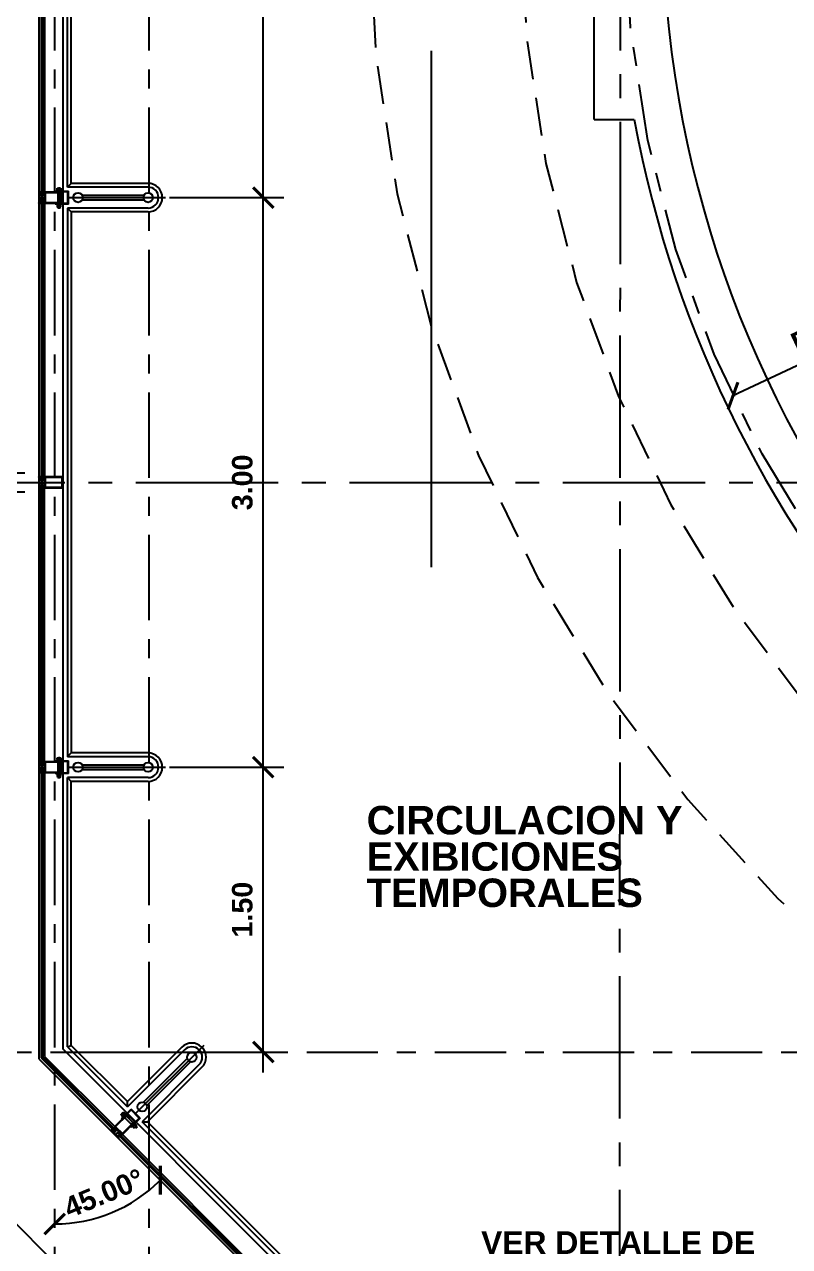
# Model space of a CAD drawing. Extents: x 504.5 to 598.6, y 648.3 to 688.4.
# Drawn here: x 516.09 to 520.12, y 661.04 to 667.48 of the extents above; entities that cross this region are included whole.
import ezdxf

# ---------------------------------------------------------------- set-up
doc = ezdxf.new("R2010")
doc.units = 0
doc.header["$MEASUREMENT"] = 0
doc.linetypes.add('CENTER2', pattern=[1.125, 0.75, -0.125, 0.125, -0.125])
doc.linetypes.add('HIDDEN', pattern=[0.375, 0.25, -0.125])
doc.layers.get('0').update_dxf_attribs({"linetype": 'CONTINUOUS'})
doc.layers.get('DEFPOINTS').update_dxf_attribs({"linetype": 'CONTINUOUS'})
for name, color, linetype in [('2', 1, 'CONTINUOUS'), ('4', 3, 'CONTINUOUS'), ('6', 7, 'CONTINUOUS'), ('EJES', 6, 'CENTER2'), ('paredes', 2, 'CONTINUOUS'), ('pisoplanta', 1, 'CONTINUOUS'), ('PROYECCIONES', 6, 'HIDDEN'), ('texturas', 6, 'CONTINUOUS'), ('ventanas', 1, 'CONTINUOUS'), ('vidrio', 6, 'CONTINUOUS')]:
    doc.layers.add(name, color=color, linetype=linetype)
doc.styles.add('ALR4', font='sanssb__.ttf')
doc.dimstyles.new('1-50', dxfattribs={"dimscale": 0.6, "dimtxt": 0.18, "dimasz": 0.18, "dimexe": 0.18, "dimexo": 0.0625, "dimgap": 0.09, "dimtad": 1, "dimzin": 4, "dimdsep": 46, "dimtxsty": 'Standard', "dimblk1": 'ARCHTICK', "dimblk2": 'ARCHTICK', "dimsah": 1, "dimcen": 0.09, "dimdle": 0.18, "dimclrd": 6, "dimclre": 6, "dimclrt": 1, "dimadec": 0, "dimazin": 0, "dimtfac": 1, "dimtofl": 0, "dimtmove": 0, "dimatfit": 3, "dimldrblk": 'ARCHTICK', "dimfxl": 1, "dimtolj": 1, "dimtzin": 4, "dimarcsym": 0})

# ---------------------------------------------------------------- blocks, each defined once
blk = doc.blocks.new('apoymuro-cortina')
at = {"layer": 'vidrio', "color": 1, "linetype": 'Continuous'}
for p, q in [((0, 0), (-0.0989, 0)), ((0, -0.0574), (0, 0)), ((-0.125, -0.0006), (-0.125, -0.0568)), ((-0.1193, 0), (-0.1244, 0)), ((-0.1244, -0.0574), (-0.1193, -0.0574)), ((-0.122, -0.0096), (-0.122, -0.0032)), ((-0.122, -0.032), (-0.122, -0.0134)), ((-0.0962, -0.032), (-0.122, -0.032)), ((-0.122, -0.0348), (-0.0962, -0.0348)), ((-0.122, -0.044), (-0.122, -0.0348)), ((-0.122, -0.0542), (-0.122, -0.0478)), ((-0.1213, -0.0026), (-0.1199, -0.0026)), ((-0.1199, -0.0102), (-0.1213, -0.0102)), ((-0.1213, -0.0128), (-0.1193, -0.0128)), ((-0.1193, -0.0447), (-0.1213, -0.0447)), ((-0.1213, -0.0472), (-0.1199, -0.0472)), ((-0.1199, -0.0549), (-0.1213, -0.0549)), ((-0.1199, -0.0026), (-0.1199, -0.0038)), ((-0.1199, -0.0089), (-0.1199, -0.0102)), ((-0.1199, -0.0472), (-0.1199, -0.0485)), ((-0.1199, -0.0536), (-0.1199, -0.0549)), ((-0.1186, -0.0038), (-0.1186, -0.0006)), ((-0.1186, -0.0121), (-0.1186, -0.0089)), ((-0.1186, -0.0485), (-0.1186, -0.0453)), ((-0.1186, -0.0568), (-0.1186, -0.0536)), ((-0.0995, -0.0006), (-0.0995, -0.0038)), ((-0.0995, -0.0089), (-0.0995, -0.0121)), ((-0.0995, -0.0453), (-0.0995, -0.0485)), ((-0.0995, -0.0536), (-0.0995, -0.0568)), ((-0.0989, -0.0128), (-0.0968, -0.0128)), ((-0.0968, -0.0447), (-0.0989, -0.0447)), ((-0.0989, -0.0574), (-0.0938, -0.0574)), ((-0.0982, -0.0026), (-0.0968, -0.0026)), ((-0.0982, -0.0038), (-0.0982, -0.0026)), ((-0.0982, -0.0102), (-0.0982, -0.0089)), ((-0.0968, -0.0102), (-0.0982, -0.0102)), ((-0.0982, -0.0472), (-0.0968, -0.0472)), ((-0.0982, -0.0485), (-0.0982, -0.0472)), ((-0.0982, -0.0549), (-0.0982, -0.0536)), ((-0.0968, -0.0549), (-0.0982, -0.0549)), ((-0.0962, -0.0032), (-0.0962, -0.0096)), ((-0.0962, -0.0134), (-0.0962, -0.032)), ((-0.0962, -0.0348), (-0.0962, -0.044)), ((-0.0962, -0.0478), (-0.0962, -0.0542)), ((-0.0938, -0.0574), (0, -0.0574)), ((-0.0931, -0.0033), (-0.0931, -0.0541)), ((-0.0036, -0.0028), (-0.0926, -0.0028)), ((-0.0926, -0.0546), (-0.0036, -0.0546)), ((-0.0031, -0.0541), (-0.0031, -0.0033))]:
    blk.add_line(p, q, dxfattribs=at)
at = {"layer": 'vidrio', "linetype": 'Continuous'}
for p, q in [((-0.0397, 0.0015), (-0.0397, 0.0051)), ((-0.0397, 0.0051), (0.0307, 0.0051)), ((0.0272, 0.0015), (-0.0397, 0.0015)), ((-0.0318, 0.0056), (-0.0318, 0.0075)), ((-0.0318, 0.0075), (-0.0055, 0.0075)), ((-0.0055, 0.0056), (-0.0318, 0.0056)), ((-0.0087, 0.0103), (-0.0287, 0.0103)), ((-0.0287, 0.0103), (-0.0287, 0.0078)), ((-0.0287, 0.0078), (-0.0087, 0.0078)), ((-0.0283, 0.0111), (-0.0283, 0.0201)), ((-0.026, 0.0207), (-0.0113, 0.0207)), ((-0.0113, 0.0105), (-0.026, 0.0105)), ((-0.0237, 0.0201), (-0.0237, 0.0111)), ((-0.0145, 0.0208), (-0.0228, 0.0208)), ((-0.0137, 0.0111), (-0.0137, 0.0201)), ((-0.009, 0.0201), (-0.009, 0.0111)), ((-0.0087, 0.0078), (-0.0087, 0.0103)), ((-0.0055, 0.0075), (-0.0055, 0.0056)), ((0.0272, -0.0589), (0.0272, 0.0015)), ((0.0307, -0.0625), (0.0307, 0.0051)), ((-0.1052, -0.0438), (-0.1133, -0.0438)), ((-0.0397, -0.0589), (0.0272, -0.0589)), ((-0.0397, -0.0625), (-0.0397, -0.0589)), ((0.0307, -0.0625), (-0.0397, -0.0625)), ((-0.0318, -0.0631), (-0.0318, -0.065)), ((-0.0055, -0.0631), (-0.0318, -0.0631)), ((-0.0127, -0.0055), (-0.0248, -0.0055)), ((-0.0248, -0.0055), (-0.0248, -0.0516)), ((-0.0248, -0.0516), (-0.0127, -0.0516)), ((-0.0127, -0.0516), (-0.0127, -0.0055)), ((-0.0055, -0.065), (-0.0055, -0.0631)), ((-0.0318, -0.065), (-0.0055, -0.065)), ((-0.0287, -0.0677), (-0.0287, -0.0652)), ((-0.0287, -0.0652), (-0.0087, -0.0652)), ((-0.0087, -0.0677), (-0.0287, -0.0677)), ((-0.0283, -0.0686), (-0.0283, -0.0775)), ((-0.0113, -0.068), (-0.026, -0.068)), ((-0.026, -0.0782), (-0.0113, -0.0782)), ((-0.0247, -0.083), (-0.0247, -0.0782)), ((-0.0127, -0.0792), (-0.0247, -0.0792)), ((-0.0127, -0.0811), (-0.0247, -0.0811)), ((-0.0247, -0.083), (-0.0237, -0.0839)), ((-0.0127, -0.083), (-0.0247, -0.083)), ((-0.0237, -0.0775), (-0.0237, -0.0686)), ((-0.0136, -0.0839), (-0.0237, -0.0839)), ((-0.0145, -0.0783), (-0.0228, -0.0783)), ((-0.0145, -0.0802), (-0.0228, -0.0802)), ((-0.0145, -0.0821), (-0.0228, -0.0821)), ((-0.0187, -0.0838), (-0.0187, -0.0839)), ((-0.0137, -0.0686), (-0.0137, -0.0775)), ((-0.0127, -0.083), (-0.0136, -0.0839)), ((-0.0127, -0.083), (-0.0127, -0.0782)), ((-0.009, -0.0775), (-0.009, -0.0686)), ((-0.0087, -0.0652), (-0.0087, -0.0677))]:
    blk.add_line(p, q, dxfattribs=at)
at = {"layer": 'vidrio', "color": 1, "linetype": 'Continuous', "extrusion": (0, 0, -1)}
for centre, major_axis, start_param, end_param in [((-0.0989, -0.0006), (0.000451, -0.000451), 2.356194, 3.926991), ((-0.1244, -0.0006), (0.000451, -0.000451), 2.356194, 3.926991), ((-0.1244, -0.0568), (0.000451, 0.000451), 2.356194, 3.926991), ((-0.1213, -0.0032), (0.000451, -0.000451), 2.356194, 3.926991), ((-0.1213, -0.0096), (0.000451, 0.000451), 2.356194, 3.926991), ((-0.1213, -0.0134), (0.000451, -0.000451), 2.356194, 3.926991), ((-0.1213, -0.044), (0.000451, 0.000451), 2.356194, 3.926991), ((-0.1213, -0.0478), (0.000451, -0.000451), 2.356194, 3.926991), ((-0.1213, -0.0542), (0.000451, 0.000451), 2.356194, 3.926991), ((-0.1193, -0.0038), (0.000451, 0.000451), 2.356194, 3.926991), ((-0.1193, -0.0089), (0.000451, -0.000451), 2.356194, 3.926991), ((-0.1193, -0.0485), (0.000451, 0.000451), 2.356194, 3.926991), ((-0.1193, -0.0536), (0.000451, -0.000451), 2.356194, 3.926991), ((-0.1193, -0.0006), (0.000451, -0.000451), 3.926991, 5.497787), ((-0.1193, -0.0038), (0.000451, -0.000451), -0.785398, 0.785398), ((-0.1193, -0.0089), (0.000451, -0.000451), 3.926991, 5.497787), ((-0.1193, -0.0121), (0.000451, -0.000451), -0.785398, 0.785398), ((-0.1193, -0.0453), (0.000451, -0.000451), 3.926991, 5.497787), ((-0.1193, -0.0485), (0.000451, -0.000451), -0.785398, 0.785398), ((-0.1193, -0.0536), (0.000451, -0.000451), 3.926991, 5.497787), ((-0.1193, -0.0568), (0.000451, -0.000451), -0.785398, 0.785398), ((-0.0989, -0.0038), (0.000451, 0.000451), 2.356194, 3.926991), ((-0.0989, -0.0089), (0.000451, -0.000451), 2.356194, 3.926991), ((-0.0989, -0.0121), (0.000451, 0.000451), 2.356194, 3.926991), ((-0.0989, -0.0453), (0.000451, -0.000451), 2.356194, 3.926991), ((-0.0989, -0.0485), (0.000451, 0.000451), 2.356194, 3.926991), ((-0.0989, -0.0536), (0.000451, -0.000451), 2.356194, 3.926991), ((-0.0989, -0.0568), (0.000451, 0.000451), 2.356194, 3.926991), ((-0.0989, -0.0038), (0.000451, -0.000451), -0.785398, 0.785398), ((-0.0989, -0.0089), (0.000451, -0.000451), 3.926991, 5.497787), ((-0.0989, -0.0485), (0.000451, -0.000451), -0.785398, 0.785398), ((-0.0989, -0.0536), (0.000451, -0.000451), 3.926991, 5.497787), ((-0.0968, -0.0032), (0.000451, 0.000451), 5.497787, 7.068583), ((-0.0968, -0.0096), (0.000451, -0.000451), -0.785398, 0.785398), ((-0.0968, -0.0134), (0.000451, -0.000451), 3.926991, 5.497787), ((-0.0968, -0.044), (0.000451, -0.000451), -0.785398, 0.785398), ((-0.0968, -0.0478), (0.000451, 0.000451), 5.497787, 7.068583), ((-0.0926, -0.0033), (0.000361, 0.000361), 3.926991, 5.497787), ((-0.0926, -0.0541), (0.000361, 0.000361), 2.356194, 3.926991)]:
    blk.add_ellipse(centre, major_axis=major_axis, ratio=1, start_param=start_param, end_param=end_param, dxfattribs=at)
at = {"layer": 'vidrio', "linetype": 'Continuous', "extrusion": (0, 0, -1)}
for centre, major_axis, start_param, end_param in [((-0.026, 0.0161), (0.00325, -0.00325), 3.399063, 4.454918), ((-0.026, 0.0151), (0.00325, -0.00325), 0.257471, 1.313326), ((-0.0187, 0.0004), (0.0144, -0.0144), 3.678281, 4.175701), ((-0.0187, 0.0309), (0.0144, 0.0144), 2.107484, 2.604904), ((-0.0113, 0.0161), (0.00325, -0.00325), 3.399063, 4.454918), ((-0.0113, 0.0151), (0.00325, -0.00325), 0.257471, 1.313326), ((-0.026, -0.0726), (0.00325, 0.00325), 4.96986, 6.025715), ((-0.026, -0.0736), (0.00325, 0.00325), 1.828267, 2.884122), ((-0.0187, -0.0883), (0.0144, 0.0144), 5.249077, 5.746497), ((-0.0187, -0.0578), (0.0144, -0.0144), 0.536688, 1.034108), ((-0.0113, -0.0726), (0.00325, 0.00325), 4.96986, 6.025715), ((-0.0113, -0.0736), (0.00325, 0.00325), 1.828267, 2.884122)]:
    blk.add_ellipse(centre, major_axis=major_axis, ratio=1, start_param=start_param, end_param=end_param, dxfattribs=at)
at = {"layer": 'vidrio', "color": 5, "linetype": 'Continuous', "extrusion": (0, 0, -1)}
for centre, major_axis, start_param, end_param in [((-0.0036, -0.0033), (0.000361, -0.000361), 3.926991, 5.497787), ((-0.0036, -0.0541), (0.000361, 0.000361), 0.785398, 2.356194)]:
    blk.add_ellipse(centre, major_axis=major_axis, ratio=1, start_param=start_param, end_param=end_param, dxfattribs=at)
blk = doc.blocks.new('_ARCHTICK')
at = {"color": 0, "linetype": 'ByBlock', "const_width": 0.15}
blk.add_lwpolyline([(-0.5, -0.5), (0.5, 0.5)], dxfattribs=at)
blk = doc.blocks.new('*D16')
at = {"color": 6, "linetype": 'ByBlock', "transparency": 16777216}
blk.add_line((520.5879, 665.8797), (519.823, 665.5197), dxfattribs=at)
at = {"layer": 'DEFPOINTS', "color": 0, "linetype": 'ByBlock', "transparency": 16777216}
for p in [(525.2519, 668.0745), (519.823, 665.5197)]:
    blk.add_point(p, dxfattribs=at)
at = {"color": 6, "linetype": 'ByBlock', "transparency": 16777216, "xscale": 0.108, "yscale": 0.108, "zscale": 0.108, "rotation": 205.2008022212337}
blk.add_blockref('_ARCHTICK', (519.823, 665.5197), dxfattribs=at)
at = {"color": 1, "linetype": 'ByBlock', "transparency": 16777216, "insert": (520.3214, 665.8756), "char_height": 0.108, "attachment_point": 5, "rotation": 25.2008, "style": 'ALR4'}
blk.add_mtext('\\A1;R6.00', dxfattribs=at)
blk = doc.blocks.new('*D73')
at = {"color": 6, "linetype": 'ByBlock', "transparency": 16777216}
blk.add_arc((531.3727, 659.0641), 0.8835, 0, 45, dxfattribs=at)
at = {"layer": 'DEFPOINTS', "color": 0, "linetype": 'ByBlock', "transparency": 16777216}
for p in [(534.3373, 662.0287), (532.2262, 659.2927), (505.4273, 659.0641), (531.3873, 659.0787), (544.8842, 659.0641)]:
    blk.add_point(p, dxfattribs=at)
at = {"color": 6, "linetype": 'ByBlock', "transparency": 16777216, "xscale": 0.108, "yscale": 0.108, "zscale": 0.108}
for p, rotation in [((531.9975, 659.6888), 134.9999999999654), ((532.2563, 659.0641), 270.0000000000001)]:
    blk.add_blockref('_ARCHTICK', p, dxfattribs=dict(at, rotation=rotation))
at = {"color": 1, "linetype": 'ByBlock', "transparency": 16777216, "insert": (532.2905, 659.4442), "char_height": 0.108, "attachment_point": 5, "rotation": 292.5, "style": 'ALR4'}
blk.add_mtext('\\A1;45.00°', dxfattribs=at)
blk = doc.blocks.new('*D159')
at = {"color": 6, "linetype": 'ByBlock', "transparency": 16777216}
for p, q in [((517.3482, 661.9561), (517.3482, 663.6721)), ((516.854, 663.5641), (517.4562, 663.5641)), ((516.287, 662.0641), (517.4562, 662.0641))]:
    blk.add_line(p, q, dxfattribs=at)
at = {"layer": 'DEFPOINTS', "color": 0, "linetype": 'ByBlock', "transparency": 16777216}
for p in [(516.8165, 663.5641), (517.3482, 663.5641), (516.2495, 662.0641)]:
    blk.add_point(p, dxfattribs=at)
at = {"color": 6, "linetype": 'ByBlock', "transparency": 16777216, "xscale": 0.108, "yscale": 0.108, "zscale": 0.108}
for p, rotation in [((517.3482, 663.5641), 90), ((517.3482, 662.0641), 270)]:
    blk.add_blockref('_ARCHTICK', p, dxfattribs=dict(at, rotation=rotation))
at = {"color": 1, "linetype": 'ByBlock', "transparency": 16777216, "insert": (517.2383, 662.8141), "char_height": 0.108, "attachment_point": 5, "rotation": 90, "style": 'ALR4'}
blk.add_mtext('\\A1;1.50', dxfattribs=at)
blk = doc.blocks.new('*D160')
at = {"color": 6, "linetype": 'ByBlock', "transparency": 16777216}
for p, q in [((517.3482, 663.4561), (517.3482, 666.6721)), ((516.854, 666.5641), (517.4562, 666.5641))]:
    blk.add_line(p, q, dxfattribs=at)
at = {"layer": 'DEFPOINTS', "color": 0, "linetype": 'ByBlock', "transparency": 16777216}
for p in [(516.8165, 666.5641), (517.3482, 666.5641), (516.8165, 663.5641)]:
    blk.add_point(p, dxfattribs=at)
at = {"color": 6, "linetype": 'ByBlock', "transparency": 16777216, "xscale": 0.108, "yscale": 0.108, "zscale": 0.108}
for p, rotation in [((517.3482, 666.5641), 90), ((517.3482, 663.5641), 270)]:
    blk.add_blockref('_ARCHTICK', p, dxfattribs=dict(at, rotation=rotation))
at = {"color": 1, "linetype": 'ByBlock', "transparency": 16777216, "insert": (517.2384, 665.0641), "char_height": 0.108, "attachment_point": 5, "rotation": 90, "style": 'ALR4'}
blk.add_mtext('\\A1;3.00', dxfattribs=at)
blk = doc.blocks.new('*D161')
at = {"color": 6, "linetype": 'ByBlock', "transparency": 16777216}
for p, q in [((517.3482, 666.4561), (517.3482, 669.6721)), ((516.854, 669.5641), (517.4562, 669.5641))]:
    blk.add_line(p, q, dxfattribs=at)
at = {"layer": 'DEFPOINTS', "color": 0, "linetype": 'ByBlock', "transparency": 16777216}
for p in [(516.8165, 669.5641), (517.3482, 669.5641), (516.8165, 666.5641)]:
    blk.add_point(p, dxfattribs=at)
at = {"color": 6, "linetype": 'ByBlock', "transparency": 16777216, "xscale": 0.108, "yscale": 0.108, "zscale": 0.108}
for p, rotation in [((517.3482, 669.5641), 90), ((517.3482, 666.5641), 270)]:
    blk.add_blockref('_ARCHTICK', p, dxfattribs=dict(at, rotation=rotation))
at = {"color": 1, "linetype": 'ByBlock', "transparency": 16777216, "insert": (517.2384, 668.0641), "char_height": 0.108, "attachment_point": 5, "rotation": 90, "style": 'ALR4'}
blk.add_mtext('\\A1;3.00', dxfattribs=at)
blk = doc.blocks.new('*D249')
at = {"color": 6, "linetype": 'ByBlock', "transparency": 16777216}
blk.add_arc((519.1311, 659.0641), 0.7852, 135, 180, dxfattribs=at)
at = {"layer": 'DEFPOINTS', "color": 0, "linetype": 'ByBlock', "transparency": 16777216}
for p in [(516.1665, 662.0287), (518.4511, 659.4567), (505.4273, 659.0641), (519.1165, 659.0787), (544.8842, 659.0641)]:
    blk.add_point(p, dxfattribs=at)
at = {"color": 6, "linetype": 'ByBlock', "transparency": 16777216, "xscale": 0.108, "yscale": 0.108, "zscale": 0.108}
for p, rotation in [((518.5759, 659.6193), 45.00000000003484), ((518.3459, 659.0641), 269.9999999999998)]:
    blk.add_blockref('_ARCHTICK', p, dxfattribs=dict(at, rotation=rotation))
at = {"color": 1, "linetype": 'ByBlock', "transparency": 16777216, "insert": (518.3042, 659.4066), "char_height": 0.108, "attachment_point": 5, "rotation": 67.5, "style": 'ALR4'}
blk.add_mtext('\\A1;45.00°', dxfattribs=at)
blk = doc.blocks.new('*D250')
at = {"color": 6, "linetype": 'ByBlock', "transparency": 16777216}
blk.add_arc((516.2495, 661.9457), 0.7871, 270, 315, dxfattribs=at)
at = {"layer": 'DEFPOINTS', "color": 0, "linetype": 'ByBlock', "transparency": 16777216}
for p in [(516.2495, 683.009), (516.1665, 662.0287), (516.4533, 661.1854), (519.1165, 659.0787), (516.2495, 649.3383)]:
    blk.add_point(p, dxfattribs=at)
at = {"color": 6, "linetype": 'ByBlock', "transparency": 16777216, "xscale": 0.108, "yscale": 0.108, "zscale": 0.108}
for p, rotation in [((516.8061, 661.3891), 44.99999999999377), ((516.2495, 661.1586), 180.0000000000004)]:
    blk.add_blockref('_ARCHTICK', p, dxfattribs=dict(at, rotation=rotation))
at = {"color": 1, "linetype": 'ByBlock', "transparency": 16777216, "insert": (516.5087, 661.32), "char_height": 0.108, "attachment_point": 5, "rotation": 22.5, "style": 'ALR4'}
blk.add_mtext('\\A1;45.00°', dxfattribs=at)

msp = doc.modelspace()

# ---------------------------------------------------------------- linework, layer by layer
at = {"layer": '6'}
msp.add_line((518.2324, 667.3375), (518.2324, 664.617), dxfattribs=at)
at = {"layer": 'EJES', "ltscale": 0.6}
for p, q in [((516.2495, 649.3383), (516.2495, 683.009)), ((516.7472, 649.3383), (516.7472, 683.009))]:
    msp.add_line(p, q, dxfattribs=at)
at = {"layer": 'EJES'}
for p, q in [((519.2193, 649.3383), (519.2399, 683.009)), ((505.4273, 665.0641), (544.8842, 665.0641))]:
    msp.add_line(p, q, dxfattribs=at)
at = {"layer": 'EJES', "ltscale": 0.5}
msp.add_line((505.4273, 662.0641), (544.8842, 662.0641), dxfattribs=at)
msp.add_circle((525.2519, 668.0745), 6, dxfattribs=at)
at = {"layer": 'paredes', "color": 6}
msp.add_line((516.1665, 670.8849), (516.1665, 662.0287), dxfattribs=at)
at = {"layer": 'paredes'}
msp.add_line((519.0915, 666.9745), (519.0915, 667.5745), dxfattribs=at)
at = {"layer": 'paredes', "ltscale": 0.75}
msp.add_line((519.0915, 666.9745), (519.3028, 666.9745), dxfattribs=at)
for radius, start, end in [(5.8, 184.94543, 260.07181), (6.05, 190.47568, 254.66496)]:
    msp.add_arc((525.2519, 668.0745), radius, start, end, dxfattribs=at)
at = {"layer": 'pisoplanta', "color": 6}
for p, q in [((516.3165, 666.6191), (516.3165, 669.5091)), ((516.3365, 666.6391), (516.3365, 669.4891)), ((516.3165, 666.6191), (516.3365, 666.6391)), ((516.7415, 666.6391), (516.3365, 666.6391)), ((516.7415, 666.6191), (516.3165, 666.6191)), ((516.7415, 666.5091), (516.3165, 666.5091)), ((516.3165, 666.5091), (516.3365, 666.4891)), ((516.3165, 666.5091), (516.3165, 663.6191)), ((516.7415, 666.4891), (516.3365, 666.4891)), ((516.3365, 666.4891), (516.3365, 663.6391)), ((516.3165, 663.6191), (516.3365, 663.6391)), ((516.7415, 663.6191), (516.3165, 663.6191)), ((516.7415, 663.6391), (516.3365, 663.6391)), ((516.7415, 663.5091), (516.3165, 663.5091)), ((516.3165, 663.5091), (516.3365, 663.4891)), ((516.3165, 662.0909), (516.3165, 663.5091)), ((516.7415, 663.4891), (516.3365, 663.4891)), ((516.3365, 662.0991), (516.3365, 663.4891)), ((516.3165, 662.0909), (516.3365, 662.0991)), ((516.3165, 662.0909), (516.6325, 661.7749)), ((516.6325, 661.8031), (516.3365, 662.0991)), ((516.9189, 662.0895), (516.6325, 661.8031)), ((516.933, 662.0754), (516.6325, 661.7749)), ((517.0108, 661.9976), (516.7103, 661.6971)), ((517.025, 661.9835), (516.7386, 661.6971)), ((516.6325, 661.7749), (516.6325, 661.8031)), ((516.7103, 661.6971), (516.7386, 661.6971)), ((518.7538, 659.6535), (516.7103, 661.6971)), ((518.7538, 659.6818), (516.7386, 661.6971))]:
    msp.add_line(p, q, dxfattribs=at)
for centre, radius, start, end in [((516.7415, 666.5641), 0.075, 270, 90), ((516.7415, 666.5641), 0.055, 270, 90), ((516.7415, 663.5641), 0.075, 270, 90), ((516.7415, 663.5641), 0.055, 270, 90), ((516.9719, 662.0365), 0.075, 315, 135), ((516.9719, 662.0365), 0.055, 315, 135)]:
    msp.add_arc(centre, radius, start, end, dxfattribs=at)
at = {"layer": 'PROYECCIONES'}
for p, q in [((512.0915, 665.1141), (516.1665, 665.1141)), ((512.0915, 665.0141), (516.1665, 665.0141))]:
    msp.add_line(p, q, dxfattribs=at)
at = {"layer": 'PROYECCIONES', "color": 6}
for p, q in [((516.1782, 665.0701), (516.1863, 665.0701)), ((516.1953, 665.0386), (516.1953, 665.0379))]:
    msp.add_line(p, q, dxfattribs=at)
at = {"layer": 'PROYECCIONES', "color": 1, "ltscale": 0.8}
for radius, start in [(7.35, 270.37175), (6.55, 270.41716)]:
    msp.add_arc((525.2519, 668.0745), radius, start, 270, dxfattribs=at)
at = {"layer": 'texturas', "color": 1}
msp.add_line((515.4665, 661.7387), (518.4165, 658.7887), dxfattribs=at)
at = {"layer": 'ventanas'}
for p in [(516.2915, 670.8849), (519.1872, 659.1848)]:
    msp.add_line(p, (516.2915, 662.0805), dxfattribs=at)
at = {"layer": 'vidrio', "linetype": 'Continuous'}
for p, q in [((516.1782, 668.049), (516.1782, 666.5701)), ((516.1822, 668.049), (516.1822, 666.5701)), ((516.1863, 668.049), (516.1863, 666.5701)), ((516.1956, 668.0354), (516.1956, 666.5928)), ((516.1782, 666.549), (516.1782, 665.0701)), ((516.1822, 666.549), (516.1822, 665.0701)), ((516.1863, 666.549), (516.1863, 665.0701)), ((516.1956, 666.5354), (516.1956, 665.0928)), ((516.1782, 663.5702), (516.1782, 665.0491)), ((516.1863, 665.049), (516.1782, 665.049)), ((516.1822, 663.5702), (516.1822, 665.0491)), ((516.1863, 663.5702), (516.1863, 665.0491)), ((516.1956, 663.5928), (516.1956, 665.0354)), ((516.1782, 663.5494), (516.1782, 662.0335)), ((516.1822, 663.5494), (516.1822, 662.0352)), ((516.1863, 663.5494), (516.1863, 662.0369)), ((516.1956, 663.5357), (516.1956, 662.0408)), ((516.1782, 662.0335), (516.5691, 661.6426)), ((516.1822, 662.0352), (516.5719, 661.6455)), ((516.1863, 662.0369), (516.5748, 661.6484)), ((516.1956, 662.0408), (516.5654, 661.671)), ((516.584, 661.6277), (517.6297, 660.582)), ((516.5868, 661.6306), (517.6326, 660.5848)), ((516.5897, 661.6335), (517.6355, 660.5877)), ((516.6059, 661.6304), (517.626, 660.6104))]:
    msp.add_line(p, q, dxfattribs=at)
at = {"layer": 'vidrio', "color": 6}
for p, q in [((516.1782, 666.5701), (516.1863, 666.5701)), ((516.3223, 666.5641), (516.8328, 666.5641)), ((516.3223, 663.5641), (516.8328, 663.5641)), ((516.6755, 661.74), (517.0364, 662.101)), ((516.1665, 662.0287), (519.1165, 659.0787))]:
    msp.add_line(p, q, dxfattribs=at)
at = {"layer": 'vidrio', "color": 1}
for p, q in [((516.3939, 666.5766), (516.7199, 666.5766)), ((516.3939, 666.5516), (516.7199, 666.5516)), ((516.3939, 663.5766), (516.7199, 663.5766)), ((516.3939, 663.5516), (516.7199, 663.5516)), ((516.7173, 661.7995), (516.9478, 662.03)), ((516.735, 661.7818), (516.9655, 662.0123))]:
    msp.add_line(p, q, dxfattribs=at)
at = {"layer": 'vidrio', "color": 1, "linetype": 'Continuous'}
for p, q in [((516.1665, 665.0921), (516.1665, 665.036)), ((516.1722, 665.0928), (516.1671, 665.0928)), ((516.1696, 665.0832), (516.1696, 665.0896)), ((516.1702, 665.0902), (516.1716, 665.0902)), ((516.1716, 665.0902), (516.1716, 665.0889)), ((516.1729, 665.0889), (516.1729, 665.0921)), ((516.192, 665.0921), (516.192, 665.0889)), ((516.2915, 665.0928), (516.1927, 665.0928)), ((516.1933, 665.0902), (516.1947, 665.0902)), ((516.1933, 665.0889), (516.1933, 665.0902)), ((516.1953, 665.0896), (516.1953, 665.0832)), ((516.1984, 665.0895), (516.1984, 665.0387)), ((516.288, 665.09), (516.1989, 665.09)), ((516.2885, 665.0387), (516.2885, 665.0895)), ((516.2915, 665.0354), (516.2915, 665.0928)), ((516.1671, 665.0354), (516.1722, 665.0354)), ((516.1696, 665.0608), (516.1696, 665.0794)), ((516.1953, 665.0608), (516.1696, 665.0608)), ((516.1696, 665.0579), (516.1953, 665.0579)), ((516.1696, 665.0488), (516.1696, 665.0579)), ((516.1696, 665.0386), (516.1696, 665.0449)), ((516.1716, 665.0826), (516.1702, 665.0826)), ((516.1702, 665.08), (516.1722, 665.08)), ((516.1722, 665.0481), (516.1702, 665.0481)), ((516.1702, 665.0456), (516.1716, 665.0456)), ((516.1716, 665.0379), (516.1702, 665.0379)), ((516.1716, 665.0838), (516.1716, 665.0826)), ((516.1716, 665.0456), (516.1716, 665.0443)), ((516.1716, 665.0392), (516.1716, 665.0379)), ((516.1729, 665.0807), (516.1729, 665.0838)), ((516.1729, 665.0443), (516.1729, 665.0475)), ((516.1729, 665.036), (516.1729, 665.0392)), ((516.192, 665.0838), (516.192, 665.0807)), ((516.192, 665.0475), (516.192, 665.0443)), ((516.192, 665.0392), (516.192, 665.036)), ((516.1927, 665.08), (516.1947, 665.08)), ((516.1947, 665.0481), (516.1927, 665.0481)), ((516.1927, 665.0354), (516.1978, 665.0354)), ((516.1933, 665.0826), (516.1933, 665.0838)), ((516.1947, 665.0826), (516.1933, 665.0826)), ((516.1933, 665.0456), (516.1947, 665.0456)), ((516.1933, 665.0443), (516.1933, 665.0456)), ((516.1933, 665.0379), (516.1933, 665.0392)), ((516.1947, 665.0379), (516.1933, 665.0379)), ((516.1953, 665.0794), (516.1953, 665.0608)), ((516.1953, 665.0579), (516.1953, 665.0488)), ((516.1953, 665.0449), (516.1953, 665.0386)), ((516.1978, 665.0354), (516.2915, 665.0354)), ((516.1989, 665.0382), (516.288, 665.0382))]:
    msp.add_line(p, q, dxfattribs=at)
at = {"layer": 'vidrio'}
msp.add_line((516.1782, 663.5702), (516.1863, 663.5702), dxfattribs=at)
at = {"layer": 'vidrio', "color": 5}
for centre in [(516.3723, 666.5641), (516.7415, 666.5641), (516.3723, 663.5641), (516.7415, 663.5641), (516.9719, 662.0365), (516.7108, 661.7754)]:
    msp.add_circle(centre, 0.025, dxfattribs=at)
at = {"layer": 'vidrio', "color": 1, "linetype": 'Continuous', "extrusion": (0, 0, -1)}
for centre, major_axis, start_param, end_param in [((516.1671, 665.0921), (0.000451, -0.000451), 2.356194, 3.926991), ((516.1702, 665.0896), (0.000451, -0.000451), 2.356194, 3.926991), ((516.1722, 665.0889), (0.000451, 0.000451), 2.356194, 3.926991), ((516.1722, 665.0921), (0.000451, -0.000451), 3.926991, 5.497787), ((516.1722, 665.0889), (0.000451, -0.000451), -0.785398, 0.785398), ((516.1927, 665.0921), (0.000451, -0.000451), 2.356194, 3.926991), ((516.1927, 665.0889), (0.000451, 0.000451), 2.356194, 3.926991), ((516.1927, 665.0889), (0.000451, -0.000451), -0.785398, 0.785398), ((516.1947, 665.0896), (0.000451, 0.000451), 5.497787, 7.068583), ((516.1989, 665.0895), (0.000361, 0.000361), 3.926991, 5.497787), ((516.1671, 665.036), (0.000451, 0.000451), 2.356194, 3.926991), ((516.1702, 665.0832), (0.000451, 0.000451), 2.356194, 3.926991), ((516.1702, 665.0794), (0.000451, -0.000451), 2.356194, 3.926991), ((516.1702, 665.0488), (0.000451, 0.000451), 2.356194, 3.926991), ((516.1702, 665.0449), (0.000451, -0.000451), 2.356194, 3.926991), ((516.1702, 665.0386), (0.000451, 0.000451), 2.356194, 3.926991), ((516.1722, 665.0838), (0.000451, -0.000451), 2.356194, 3.926991), ((516.1722, 665.0443), (0.000451, 0.000451), 2.356194, 3.926991), ((516.1722, 665.0392), (0.000451, -0.000451), 2.356194, 3.926991), ((516.1722, 665.0838), (0.000451, -0.000451), 3.926991, 5.497787), ((516.1722, 665.0807), (0.000451, -0.000451), -0.785398, 0.785398), ((516.1722, 665.0475), (0.000451, -0.000451), 3.926991, 5.497787), ((516.1722, 665.0443), (0.000451, -0.000451), -0.785398, 0.785398), ((516.1722, 665.0392), (0.000451, -0.000451), 3.926991, 5.497787), ((516.1722, 665.036), (0.000451, -0.000451), -0.785398, 0.785398), ((516.1927, 665.0838), (0.000451, -0.000451), 2.356194, 3.926991), ((516.1927, 665.0807), (0.000451, 0.000451), 2.356194, 3.926991), ((516.1927, 665.0475), (0.000451, -0.000451), 2.356194, 3.926991), ((516.1927, 665.0443), (0.000451, 0.000451), 2.356194, 3.926991), ((516.1927, 665.0392), (0.000451, -0.000451), 2.356194, 3.926991), ((516.1927, 665.036), (0.000451, 0.000451), 2.356194, 3.926991), ((516.1927, 665.0838), (0.000451, -0.000451), 3.926991, 5.497787), ((516.1927, 665.0443), (0.000451, -0.000451), -0.785398, 0.785398), ((516.1927, 665.0392), (0.000451, -0.000451), 3.926991, 5.497787), ((516.1947, 665.0832), (0.000451, -0.000451), -0.785398, 0.785398), ((516.1947, 665.0794), (0.000451, -0.000451), 3.926991, 5.497787), ((516.1947, 665.0488), (0.000451, -0.000451), -0.785398, 0.785398), ((516.1947, 665.0449), (0.000451, 0.000451), 5.497787, 7.068583), ((516.1989, 665.0387), (0.000361, 0.000361), 2.356194, 3.926991)]:
    msp.add_ellipse(centre, major_axis=major_axis, ratio=1, start_param=start_param, end_param=end_param, dxfattribs=at)

# ---------------------------------------------------------------- block references
at = {"layer": 'paredes', "color": 6}
for p in [(516.2915, 666.5928), (516.2915, 663.5928)]:
    msp.add_blockref('apoymuro-cortina', p, dxfattribs=at)
at = {"layer": 'paredes', "color": 6, "rotation": 45}
msp.add_blockref('apoymuro-cortina', (516.6334, 661.7386), dxfattribs=at)

# ---------------------------------------------------------------- texts
at = {"layer": '2', "style": 'ALR4'}
msp.add_text('VER DETALLE DE', height=0.12, dxfattribs=at).set_placement((518.4959, 661.0005))
at = {"layer": '4', "style": 'ALR4'}
for s, p in [('CIRCULACION Y', (517.8929, 663.2101)), ('EXIBICIONES', (517.8929, 663.0189)), ('TEMPORALES', (517.8929, 662.8278))]:
    msp.add_text(s, height=0.15, dxfattribs=at).set_placement(p)

# ---------------------------------------------------------------- dimensions: what is measured, and where the dimension line sits
at = {"layer": '2'}
for base, line1, line2, picture, middle in [((516.4533, 661.1854), ((516.1665, 662.0287), (519.1165, 659.0787)), ((516.2495, 649.3383), (516.2495, 683.009)), '*D250', (516.5087, 661.32)), ((532.2262, 659.2927), ((505.4273, 659.0641), (544.8842, 659.0641)), ((534.3373, 662.0287), (531.3873, 659.0787)), '*D73', (532.2905, 659.4442)), ((518.4511, 659.4567), ((516.1665, 662.0287), (519.1165, 659.0787)), ((505.4273, 659.0641), (544.8842, 659.0641)), '*D249', (518.3042, 659.4066))]:
    dim = msp.add_angular_dim_2l(base=base, line1=line1, line2=line2, dimstyle='1-50', override={"dimtxsty": 'ALR4', "dimadec": 2, "dimazin": 1}, dxfattribs=at)
    dim.commit()
    dim.dimension.update_dxf_attribs({"geometry": picture, "text_midpoint": middle})
for base, p1, p2, override, picture, middle in [((517.3482, 669.5641), (516.8165, 666.5641), (516.8165, 669.5641), {"dimtxsty": 'ALR4', "dimse1": 1, "dimtmove": 1}, '*D161', (517.2384, 668.0641)), ((517.3482, 666.5641), (516.8165, 663.5641), (516.8165, 666.5641), {"dimtxsty": 'ALR4', "dimse1": 1, "dimtmove": 1}, '*D160', (517.2384, 665.0641)), ((517.3482, 663.5641), (516.2495, 662.0641), (516.8165, 663.5641), {"dimtxsty": 'ALR4'}, '*D159', (517.2383, 662.8141))]:
    dim = msp.add_linear_dim(base=base, p1=p1, p2=p2, angle=90, dimstyle='1-50', override=override, dxfattribs=at)
    dim.commit()
    dim.dimension.update_dxf_attribs({"geometry": picture, "text_midpoint": middle})
dim = msp.add_radius_dim(center=(525.2519, 668.0745), mpoint=(519.823, 665.5197), dimstyle='1-50', override={"dimtxsty": 'ALR4'}, dxfattribs=at)
dim.commit()
dim.dimension.update_dxf_attribs({"geometry": '*D16', "text_midpoint": (520.3681, 665.7762), "dimtype": 164})

doc.saveas('drawing.dxf')
